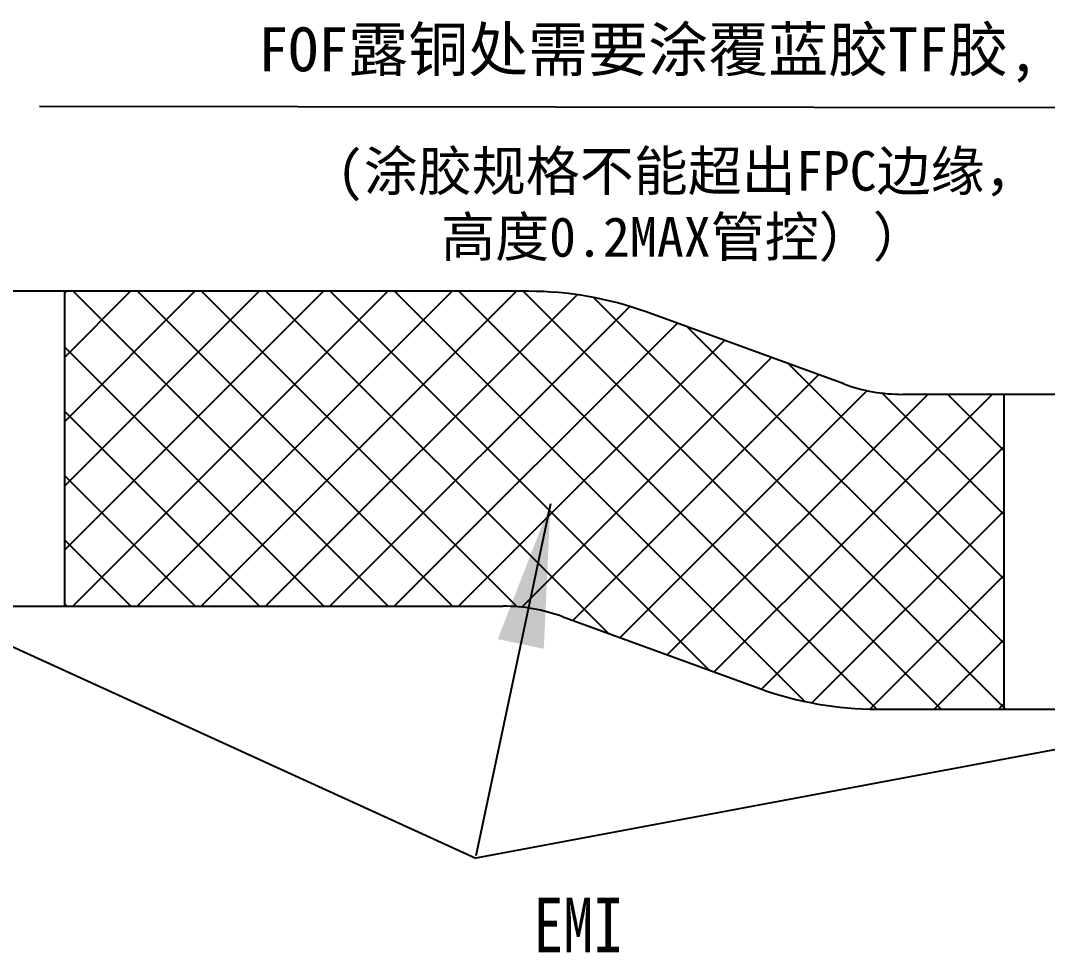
# Model space of a CAD drawing. Header units: millimetres. Extents: x 511 to 867, y 19 to 249.
# Drawn here: x 570.05 to 587.98, y 96.44 to 112.72 of the extents above; entities that cross this region are included whole.
import ezdxf

# ---------------------------------------------------------------- set-up
doc = ezdxf.new("R2010")
doc.units = ezdxf.units.MM
for name, color, linetype in [('DIM', 3, 'Continuous'), ('Gate1.drawing', 3, 'Continuous'), ('标注', 3, 'Continuous')]:
    doc.layers.add(name, color=color, linetype=linetype)
doc.styles.get("Standard").update_dxf_attribs({"font": ''})
doc.styles.add('宋体', font='')
doc.styles.get('Standard').set_extended_font_data('SimSun')
doc.styles.get('宋体').set_extended_font_data('SimSun')
doc.dimstyles.new('8ISO-25', dxfattribs={"dimtxt": 1.2, "dimasz": 1.5, "dimexe": 1.25, "dimexo": 0.625, "dimgap": 0.25, "dimtad": 1, "dimzin": 1, "dimdsep": 46, "dimtxsty": '宋体', "dimcen": 1.2, "dimclrd": 3, "dimclre": 3, "dimclrt": 3, "dimadec": 0, "dimazin": 0, "dimtol": 1, "dimtp": 0.15, "dimtm": 0.15, "dimtfac": 1, "dimtmove": 0, "dimatfit": 3, "dimfxl": 1, "dimarcsym": 0})
doc.dimstyles.new('ISO-25', dxfattribs={"dimtxt": 2.5, "dimasz": 2.5, "dimexe": 1.25, "dimexo": 0.625, "dimtad": 1, "dimtxsty": 'Standard', "dimcen": 2.5, "dimadec": 0, "dimazin": 0, "dimtfac": 1, "dimtmove": 0, "dimatfit": 3, "dimfxl": 1, "dimarcsym": 0})

# ---------------------------------------------------------------- blocks, each defined once
blk = doc.blocks.new('DGWFREF')
at = {"color": 5}
for points in [[(2262.546, 1114.352), (2262.546, 1119.852)], [(2278.946, 1112.552), (2278.946, 1118.052)]]:
    blk.add_lwpolyline(points, dxfattribs=at)
at = {"layer": '标注', "color": 5}
for p, q in [((2262.546, 1119.824), (2262.574, 1119.852)), ((2262.546, 1118.701), (2263.696, 1119.852)), ((2262.546, 1117.579), (2264.819, 1119.852)), ((2262.546, 1116.456), (2265.941, 1119.852)), ((2262.546, 1115.334), (2267.064, 1119.852)), ((2262.686, 1114.352), (2268.186, 1119.852)), ((2268.191, 1114.352), (2262.691, 1119.852)), ((2263.809, 1114.352), (2269.309, 1119.852)), ((2269.314, 1114.352), (2263.814, 1119.852)), ((2264.931, 1114.352), (2270.431, 1119.852)), ((2270.446, 1114.342), (2264.936, 1119.852)), ((2266.054, 1114.352), (2271.493, 1119.791)), ((2272.032, 1113.878), (2266.059, 1119.852)), ((2273.797, 1113.236), (2267.181, 1119.852)), ((2275.469, 1112.687), (2268.304, 1119.852)), ((2276.726, 1112.552), (2269.426, 1119.852)), ((2277.849, 1112.552), (2270.549, 1119.852)), ((2278.971, 1112.552), (2271.78, 1119.743)), ((2267.176, 1114.352), (2272.41, 1119.586)), ((2268.299, 1114.352), (2273.239, 1119.292)), ((2278.946, 1113.7), (2273.42, 1119.226)), ((2267.068, 1114.352), (2262.546, 1118.875)), ((2269.422, 1114.352), (2274.062, 1118.992)), ((2270.526, 1114.334), (2274.885, 1118.693)), ((2278.946, 1114.823), (2275.184, 1118.584)), ((2271.417, 1114.102), (2275.708, 1118.393)), ((2272.24, 1113.803), (2276.554, 1118.117)), ((2273.063, 1113.503), (2277.612, 1118.052)), ((2273.886, 1113.204), (2278.734, 1118.052)), ((2278.946, 1115.945), (2276.817, 1118.073)), ((2278.946, 1117.068), (2277.961, 1118.052)), ((2265.946, 1114.352), (2262.546, 1117.752)), ((2274.709, 1112.904), (2278.946, 1117.141)), ((2264.823, 1114.352), (2262.546, 1116.63)), ((2275.589, 1112.662), (2278.946, 1116.018)), ((2263.701, 1114.352), (2262.546, 1115.507)), ((2276.603, 1112.553), (2278.946, 1114.896)), ((2262.578, 1114.352), (2262.546, 1114.385)), ((2277.724, 1112.552), (2278.946, 1113.773)), ((2278.847, 1112.552), (2278.946, 1112.651))]:
    blk.add_line(p, q, dxfattribs=at)

msp = doc.modelspace()

# ---------------------------------------------------------------- linework, layer by layer
at = {"color": 32}
for p, q in [((578.9197, 107.9911), (559.2523, 107.9911)), ((584.426, 106.372), (580.9718, 107.6292)), ((590.6444, 106.1911), (585.4521, 106.1911)), ((562.2523, 102.4911), (578.4789, 102.4911)), ((579.5049, 102.3101), (582.9592, 101.0529)), ((585.0113, 100.6911), (591.1438, 100.6911))]:
    msp.add_line(p, q, dxfattribs=at)
for centre, radius, start, end in [((578.9197, 101.9911), 6, 70, 90), ((585.4521, 109.1911), 3, 250, 270), ((578.4789, 99.4911), 3, 70, 90), ((585.0113, 106.6911), 6, 250, 270)]:
    msp.add_arc(centre, radius, start, end, dxfattribs=at)

# ---------------------------------------------------------------- block references
at = {"layer": '标注', "color": 5}
msp.add_blockref('DGWFREF', (-1691.7226, -1011.8609), dxfattribs=at)

# ---------------------------------------------------------------- texts
at = {"layer": 'DIM', "attachment_point": 9, "style": '宋体'}
for s, insert, char_height, width in [('FOF露铜处需要涂覆蓝胶TF胶,', (587.8148, 111.6337), 0.768, 19.541836), ('{\\W0.8;\\C3;EMI}', (580.5728, 96.4434), 0.96, 5.837433)]:
    msp.add_mtext(s, dxfattribs=dict(at, insert=insert, char_height=char_height, width=width))
at = {"layer": 'DIM', "color": 6, "insert": (574.8256, 108.5045), "char_height": 0.6912, "width": 13.361909, "attachment_point": 7, "style": '宋体'}
msp.add_mtext('\\pi0.74815;(涂胶规格不能超出FPC边缘，\\P\\pi2.5683;高度0.2MAX管控））', dxfattribs=at)

# ---------------------------------------------------------------- leaders
at = {"layer": 'Gate1.drawing', "lineweight": -3}
msp.add_leader([(593.4174, 108.8251), (589.061, 111.1937), (570.3814, 111.2207)], dimstyle='8ISO-25', override={"dimgap": 0.25, "dimtad": 0}, dxfattribs=at)
at = {"layer": '标注', "color": 3}
for points in [[(563.547, 104.6918), (578.0018, 98.0916)], [(579.3032, 104.2772), (578.0018, 98.1339)], [(594.1857, 101.1222), (578.0018, 98.0916)]]:
    msp.add_leader(points, dimstyle='ISO-25', override={"dimgap": 0.625, "dimtad": 0}, dxfattribs=at)

doc.saveas('drawing.dxf')
